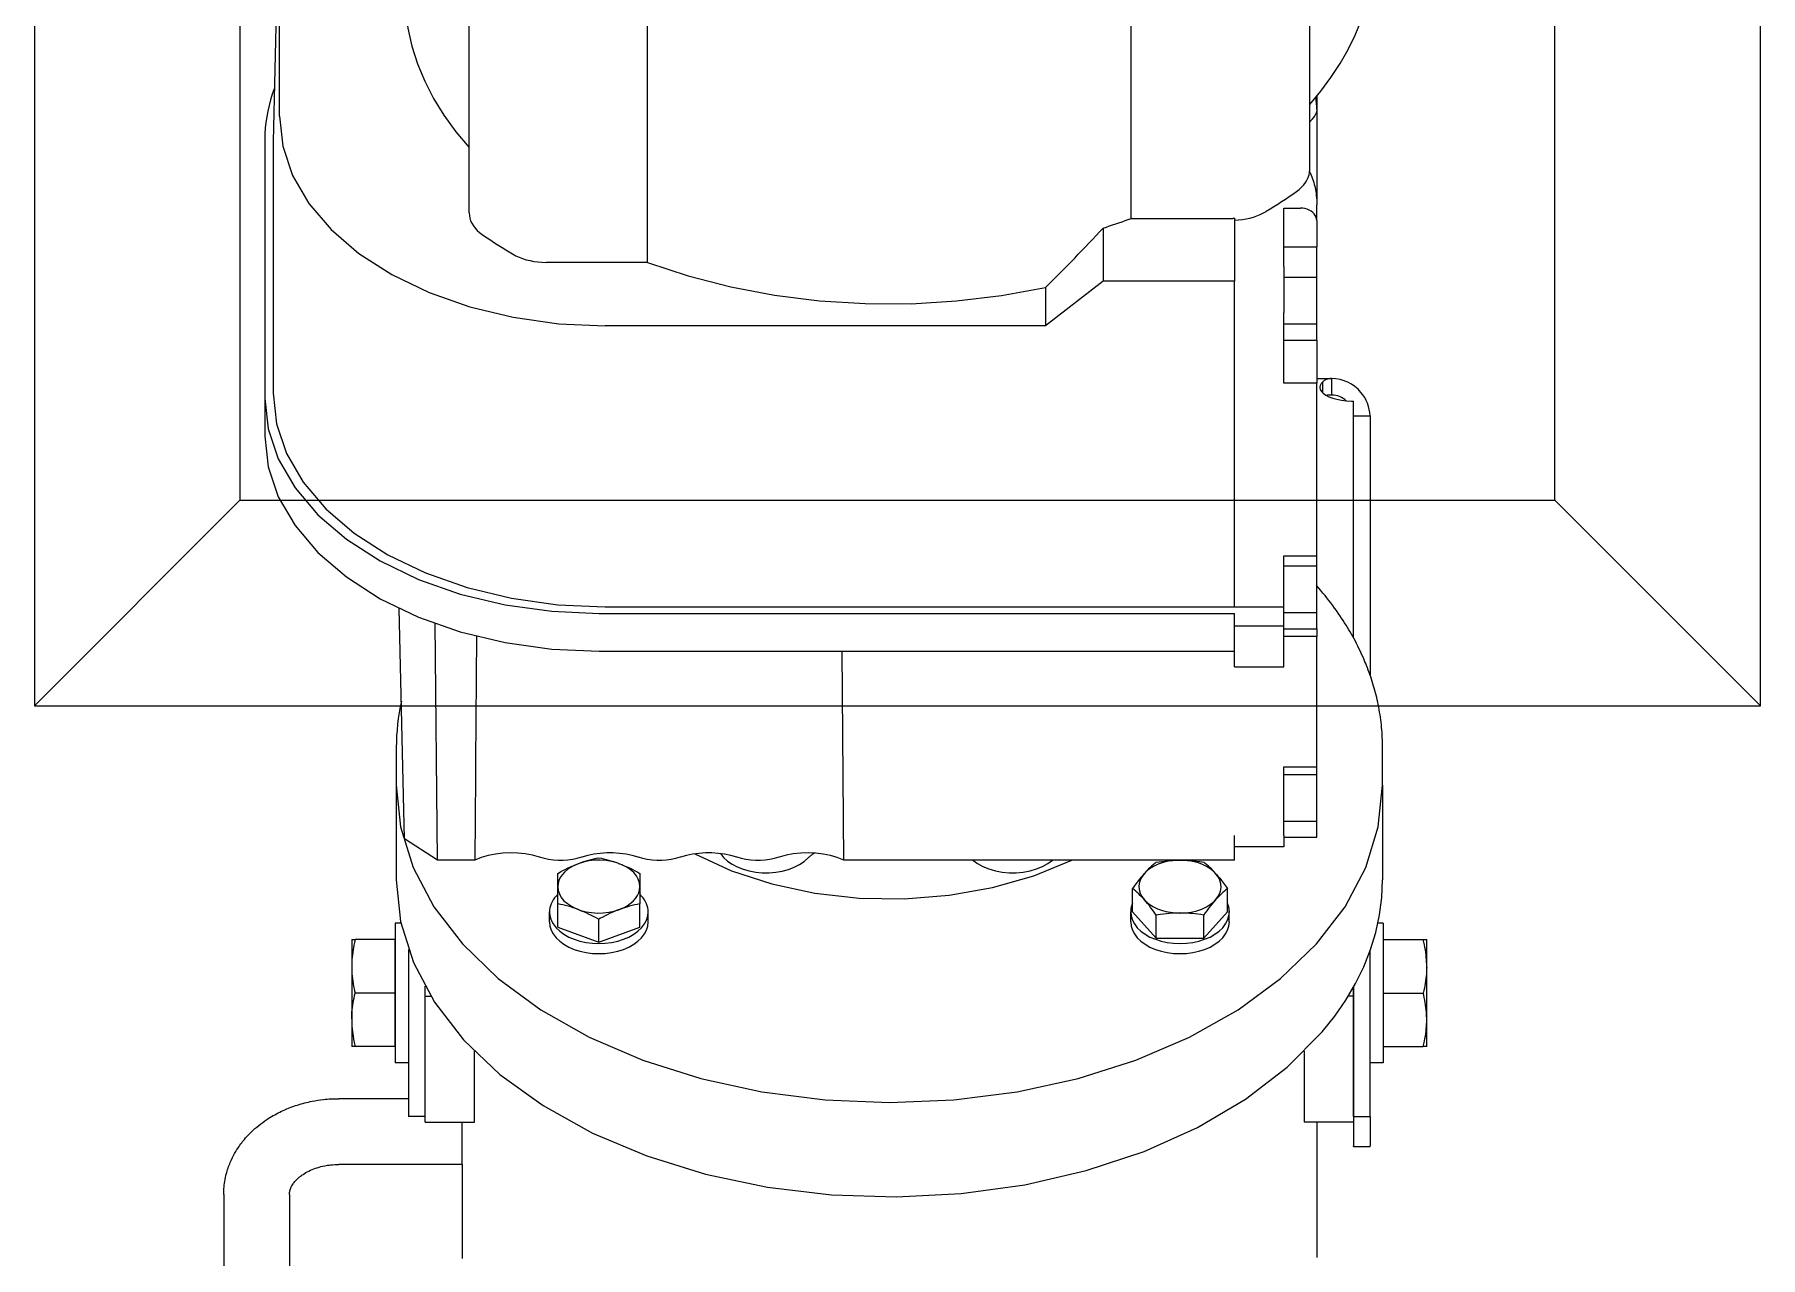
# Model space of a CAD drawing. Extents: x -3873 to 164127, y 7129 to 96529.
# Drawn here: x 61002 to 61212, y 51161.6 to 51310.4 of the extents above; entities that cross this region are included whole.
import ezdxf
from ezdxf.enums import TextEntityAlignment as Align

# ---------------------------------------------------------------- set-up
doc = ezdxf.new("R2010")
doc.units = 0
doc.layers.get('0').update_dxf_attribs({"linetype": 'CONTINUOUS'})
doc.layers.add('LAYOUT', color=90, linetype='CONTINUOUS')
doc.layers.add('POSNR', color=4, linetype='CONTINUOUS')
doc.styles.add('015_100', font='arial.ttf', dxfattribs={"height": 150})

# ---------------------------------------------------------------- blocks, each defined once
blk = doc.blocks.new('evisceration_H_L_separator_d')
at = {"ltscale": 20}
for p, q in [((73.979175, -1549.5148), (73.979175, -1381.50025)), ((81.980925, -1549.5148), (81.980925, -1381.50025)), ((-51.020825, -1558.3252), (-51.020825, -1541.8579)), ((52.980025, -1553.17385), (52.980025, -1541.7267)), ((52.980025, -1553.17385), (52.980025, -1558.3252)), ((52.980025, -1553.17385), (67.979425, -1553.17385)), ((-57.496625, -1555.35585), (-57.496625, -1555.4413)), ((-55.494675, -1555.35585), (-57.496625, -1555.35585)), ((-57.496625, -1559.021), (-57.496625, -1555.4413)), ((-55.494675, -1555.35585), (-55.494675, -1555.4413)), ((-55.494675, -1558.3252), (-55.494675, -1555.4413)), ((-57.496625, -1559.021), (-57.496625, -1579.15955)), ((-55.494675, -1559.021), (-57.496625, -1559.021)), ((-55.494675, -1558.3252), (-49.494925, -1558.3252)), ((-55.494675, -1573.63895), (-55.494675, -1558.3252)), ((-55.494675, -1559.021), (-55.494675, -1574.77115)), ((-49.494925, -1566.9403), (-49.494925, -1558.3252)), ((51.454175, -1558.3252), (51.454175, -1566.9403)), ((57.453925, -1558.3252), (51.454175, -1558.3252)), ((57.453925, -1558.3252), (57.453925, -1573.63895)), ((57.505825, -1574.8627), (57.505825, -1559.021)), ((57.505825, -1559.021), (59.504725, -1559.021)), ((59.504725, -1579.29995), (59.504725, -1559.021)), ((57.453925, -1561.1725), (57.505825, -1561.1725)), ((59.504725, -1561.1725), (67.979425, -1561.1725)), ((-59.095775, -1565.52125), (-57.496625, -1565.52125)), ((-59.095775, -1582.51955), (-59.095775, -1565.52125)), ((59.504725, -1565.52125), (61.103825, -1565.52125)), ((59.504725, -1579.29995), (59.504725, -1565.52125)), ((61.103825, -1582.51955), (61.103825, -1565.52125)), ((-64.396675, -1567.52015), (-63.978575, -1567.52015)), ((-64.396675, -1567.52015), (-64.396675, -1570.76725)), ((-59.095775, -1567.52015), (-63.978575, -1567.52015)), ((61.103825, -1567.52015), (61.103825, -1574.0204)), ((61.103825, -1567.52015), (65.986625, -1567.52015)), ((65.986625, -1567.52015), (66.404725, -1567.52015)), ((66.404725, -1570.7703), (66.404725, -1567.52015)), ((-64.396675, -1570.76725), (-64.396675, -1570.7703)), ((-64.396675, -1570.7703), (-64.396675, -1570.77335)), ((-64.396675, -1570.77335), (-64.396675, -1577.13625)), ((57.505825, -1570.01955), (57.453925, -1570.01955)), ((66.404725, -1570.9015), (66.404725, -1570.7703)), ((66.404725, -1570.90455), (66.404725, -1570.7703)), ((66.404725, -1577.26745), (66.404725, -1570.90455)), ((-59.095775, -1574.0204), (-63.978575, -1574.0204)), ((-55.494675, -1573.63895), (-54.832475, -1573.63895)), ((-55.494675, -1574.77115), (-55.494675, -1573.63895)), ((57.453925, -1573.63895), (56.791675, -1573.63895)), ((57.453925, -1573.63895), (57.453925, -1574.77115)), ((61.103825, -1574.0204), (61.103825, -1580.52065)), ((61.103825, -1574.0204), (65.986625, -1574.0204)), ((-64.396675, -1577.13625), (-64.396675, -1577.2705)), ((-64.393625, -1577.1393), (-64.396675, -1577.2705)), ((-64.396675, -1577.2705), (-64.396675, -1580.52065)), ((66.404725, -1577.2705), (66.404725, -1577.26745)), ((66.404725, -1577.27355), (66.404725, -1577.2705)), ((66.404725, -1580.52065), (66.404725, -1577.27355)), ((-63.978575, -1580.52065), (-64.396675, -1580.52065)), ((-59.095775, -1580.52065), (-63.978575, -1580.52065)), ((-37.263475, -1580.6885), (-40.150425, -1583.902)), ((-31.489575, -1580.6885), (-37.263475, -1580.6885)), ((-37.263475, -1580.6885), (-37.263475, -1583.50525)), ((-28.602575, -1583.902), (-31.489575, -1580.6885)), ((-31.489575, -1580.6885), (-31.489575, -1583.50525)), ((36.335775, -1580.19105), (31.333925, -1582.0465)), ((41.334525, -1582.0465), (36.335775, -1580.19105)), ((36.335775, -1580.19105), (36.335775, -1583.00785)), ((61.103825, -1580.52065), (65.986625, -1580.52065)), ((66.404725, -1580.52065), (65.986625, -1580.52065)), ((-59.095775, -1582.51955), (-58.454875, -1582.51955)), ((-40.376275, -1582.67825), (-40.376275, -1583.902)), ((-28.376775, -1582.67825), (-28.376775, -1583.902)), ((30.336025, -1582.67825), (30.336025, -1583.902)), ((31.333925, -1582.0465), (31.333925, -1584.8633)), ((41.334525, -1582.0465), (41.334525, -1584.8633)), ((42.335525, -1582.67825), (42.335525, -1583.902)), ((60.414125, -1582.51955), (61.103825, -1582.51955)), ((-40.150425, -1583.902), (-40.150425, -1586.7218)), ((-38.764925, -1585.42175), (-38.706975, -1585.3577)), ((-34.376525, -1583.7494), (-34.373475, -1583.7494)), ((-30.046075, -1585.35465), (-30.046075, -1585.3577)), ((-30.046075, -1585.3577), (-30.046075, -1585.36075)), ((-28.602575, -1583.902), (-28.602575, -1586.7218)), ((31.333925, -1586.96595), (31.333925, -1584.8633)), ((33.833325, -1584.18275), (33.836375, -1584.1797)), ((38.731375, -1584.1431), (38.835125, -1584.1797)), ((41.334525, -1584.8633), (41.334525, -1586.96595)), ((31.333925, -1588.5773), (31.333925, -1586.96595)), ((41.334525, -1586.96595), (41.334525, -1588.5773)), ((-59.019475, -1599.28895), (-59.019475, -1587.80215)), ((-38.706975, -1588.57425), (-38.706975, -1588.5712)), ((-38.703925, -1588.57425), (-38.706975, -1588.57425)), ((-29.988075, -1588.5071), (-30.046075, -1588.57425)), ((60.978725, -1599.292), (60.978725, -1587.8052)), ((-47.019975, -1593.1641), (-47.019975, -1591.78775)), ((-47.019975, -1591.78775), (-41.020175, -1591.78775)), ((-41.020175, -1590.19775), (6.529225, -1590.19775)), ((-41.020175, -1590.19775), (-41.020175, -1593.1641)), ((-34.373475, -1590.1825), (-34.376525, -1590.1825)), ((6.529225, -1590.19775), (6.712325, -1615.58535)), ((33.937075, -1589.78885), (33.836375, -1589.74915)), ((38.835125, -1589.74915), (38.832075, -1589.74915)), ((51.426725, -1590.19775), (55.979925, -1590.19775)), ((55.979925, -1590.19775), (59.977725, -1592.7704)), ((55.979925, -1590.19775), (56.254575, -1618.9545)), ((-51.020825, -1592.9657), (-51.020825, -1594.93715)), ((-47.019975, -1592.9657), (-51.020825, -1592.9657)), ((-47.019975, -1593.1641), (-47.019975, -1601.51675)), ((59.977725, -1592.7704), (60.621625, -1620.78555)), ((-51.020825, -1594.93715), (-51.020825, -1600.62255)), ((-47.019975, -1594.93715), (-51.020825, -1594.93715)), ((-59.019475, -1599.28895), (-59.019475, -1603.8849)), ((60.978725, -1603.8849), (60.978725, -1599.28895)), ((-51.020825, -1600.62255), (-51.020825, -1601.51675)), ((-47.019975, -1600.62255), (-51.020825, -1600.62255)), ((-47.019975, -1601.51675), (-51.020825, -1601.51675)), ((-51.020825, -1601.51675), (-51.020825, -1617.36755)), ((-57.496625, -1644.2261), (-57.496625, -1612.7289)), ((-41.020175, -1613.6902), (-47.019975, -1613.6902)), ((-47.019975, -1613.6902), (-47.019975, -1618.6676)), ((-41.020175, -1613.6902), (-41.020175, -1618.6676)), ((36.277775, -1615.58535), (-41.020175, -1615.58535)), ((-55.494675, -1617.2089), (-55.494675, -1646.02355)), ((-51.020825, -1617.36755), (-47.019975, -1617.36755)), ((-51.020825, -1618.32885), (-51.020825, -1617.36755)), ((-51.020825, -1618.32885), (-51.020825, -1620.3003)), ((-47.019975, -1618.32885), (-51.020825, -1618.32885)), ((-47.019975, -1618.6676), (-47.019975, -1621.0022)), ((-41.020175, -1618.6676), (-47.019975, -1618.6676)), ((-41.020175, -1618.6676), (-41.020175, -1620.1813)), ((-51.020825, -1620.3003), (-51.020825, -1625.98575)), ((-47.019975, -1620.3003), (-51.020825, -1620.3003)), ((-47.019975, -1621.0022), (-47.019975, -1627.21865)), ((-41.020175, -1621.0022), (-47.019975, -1621.0022)), ((36.277775, -1620.1813), (-41.020175, -1620.1813)), ((35.578925, -1620.99), (-41.020175, -1620.99)), ((-41.020175, -1620.99), (-41.020175, -1660.6171)), ((-51.020825, -1625.98575), (-51.020825, -1627.21865)), ((-47.019975, -1625.98575), (-51.020825, -1625.98575)), ((-47.019975, -1627.21865), (-51.020825, -1627.21865)), ((-51.020825, -1627.21865), (-51.020825, -1648.1964)), ((76.979075, -1644.05825), (76.979075, -1641.7633)), ((-55.494675, -1644.2261), (-57.496625, -1644.2261)), ((76.979075, -1646.3562), (76.979075, -1644.05825)), ((76.979075, -1677.80765), (76.979075, -1646.3562)), ((-52.845775, -1646.7499), (-52.845775, -1648.75185)), ((-52.845775, -1646.7499), (-52.769475, -1646.7499)), ((-51.747125, -1647.01235), (-51.747125, -1648.3551)), ((-51.020825, -1648.1964), (-47.019975, -1648.1964)), ((-51.020825, -1652.2217), (-51.020825, -1648.1964)), ((-47.019975, -1648.1964), (-47.019975, -1656.7963)), ((75.968925, -1677.19425), (75.968925, -1646.96655)), ((-52.845775, -1648.75185), (-52.769475, -1648.75185)), ((-51.020825, -1648.75185), (-52.769475, -1648.75185)), ((-51.020825, -1653.4302), (-51.020825, -1652.2217)), ((-51.020825, -1653.4302), (-51.020825, -1655.4016)), ((-47.019975, -1653.4302), (-51.020825, -1653.4302)), ((-51.020825, -1655.4016), (-51.020825, -1661.08705)), ((-47.019975, -1655.4016), (-51.020825, -1655.4016)), ((-47.019975, -1662.37795), (-47.019975, -1656.7963)), ((-25.019825, -1660.6171), (-18.019075, -1655.17885)), ((-18.019075, -1655.17885), (35.578925, -1655.17885)), ((-18.019075, -1659.84805), (-18.019075, -1655.17885)), ((-51.020825, -1661.08705), (-51.020825, -1664.798)), ((-47.019975, -1661.08705), (-51.020825, -1661.08705)), ((-41.020175, -1660.6171), (-25.019825, -1660.6171)), ((-41.020175, -1668.24955), (-41.020175, -1660.6171)), ((-25.019825, -1667.07155), (-25.019825, -1660.6171)), ((-47.019975, -1662.37795), (-47.019975, -1669.4977)), ((30.412275, -1662.8876), (42.753625, -1662.8876)), ((30.412275, -1662.8876), (30.412275, -1700.40895)), ((-47.019975, -1664.798), (-51.020825, -1664.798)), ((-51.020825, -1664.90175), (-51.020825, -1664.798)), ((-51.020825, -1667.9657), (-51.020825, -1664.90175)), ((-51.020825, -1667.9657), (-51.020825, -1669.8944)), ((-47.019975, -1669.4977), (-49.021925, -1669.4977)), ((-28.453075, -1668.24645), (-40.797425, -1668.24645)), ((-28.453075, -1668.24645), (-28.453075, -1700.40895)), ((52.113325, -1668.90565), (52.113325, -1706.427)), ((-51.020825, -1681.4728), (-51.020825, -1669.93105)), ((-50.154125, -1674.1608), (-50.154125, -1706.427)), ((75.196825, -1711.26405), (75.965875, -1677.57875)), ((-51.020825, -1683.11465), (-51.020825, -1681.50635)), ((75.199875, -1680.661), (75.199875, -1710.8887))]:
    blk.add_line(p, q, dxfattribs=at)
for points in [[(60.975675, -1587.80215), (60.456875, -1582.7179), (58.900475, -1577.72525), (56.330875, -1572.90955), (52.796925, -1568.35025), (48.365775, -1564.1327), (43.104575, -1560.3241), (37.110925, -1556.9977), (30.488575, -1554.2023), (23.353575, -1551.9928), (15.821825, -1550.412), (8.033775, -1549.47815), (0.129725, -1549.2218), (-7.762125, -1549.62465), (-15.501375, -1550.69885), (-22.959875, -1552.42005), (-29.997225, -1554.7516), (-36.497475, -1557.6691), (-42.338575, -1561.09925), (-47.428875, -1565.0055), (-51.676925, -1569.3024)], [(81.980925, -1549.5148), (81.977825, -1549.7467), (81.968675, -1549.9756), (81.956475, -1550.2045), (81.938175, -1550.43335), (81.913775, -1550.66225), (81.883225, -1550.89115), (81.849675, -1551.11695), (81.810025, -1551.34585), (81.755075, -1551.61745), (81.712325, -1551.80665), (81.663525, -1551.99585), (81.614675, -1552.182), (81.559775, -1552.3682), (81.501775, -1552.55435), (81.440725, -1552.7405), (81.376675, -1552.9236), (81.309525, -1553.1067), (81.245425, -1553.26845), (81.178275, -1553.4302), (81.108075, -1553.5889), (81.037925, -1553.7506), (80.915825, -1554.0039), (80.787675, -1554.25415), (80.653375, -1554.50135), (80.509975, -1554.7455), (80.415325, -1554.9042), (80.317675, -1555.0568), (80.216975, -1555.2124), (80.116275, -1555.36195), (80.009475, -1555.51455), (79.902675, -1555.6641), (79.789725, -1555.81055), (79.679875, -1555.954), (79.566975, -1556.09435), (79.457075, -1556.22865), (79.307575, -1556.39955), (79.158025, -1556.57045), (79.002375, -1556.73525), (78.846725, -1556.90005), (78.685025, -1557.0618), (78.523275, -1557.22045), (78.355425, -1557.3761), (78.184525, -1557.5287), (77.955625, -1557.72705), (77.720625, -1557.9224), (77.479575, -1558.10855), (77.232375, -1558.29165), (76.988225, -1558.46865), (76.737975, -1558.6365), (76.548775, -1558.7616), (76.356525, -1558.8837), (76.161175, -1558.99965), (75.962825, -1559.1156), (75.761425, -1559.22855), (75.560025, -1559.3384), (75.358575, -1559.4452), (75.151075, -1559.54895), (74.946575, -1559.6466), (74.736025, -1559.7443), (74.528525, -1559.83585), (74.314875, -1559.9274), (74.101275, -1560.01285), (73.887625, -1560.0983), (73.670975, -1560.1807), (73.454275, -1560.25695), (73.234575, -1560.33325), (73.014825, -1560.40345), (72.795125, -1560.47365), (72.572325, -1560.53775), (72.349575, -1560.59875), (72.126775, -1560.6598), (71.900925, -1560.71475), (71.675125, -1560.7666), (71.452325, -1560.81545), (71.226525, -1560.8612), (70.884725, -1560.9253), (70.536825, -1560.98025), (70.188925, -1561.02905), (69.841025, -1561.0718), (69.609075, -1561.0962), (69.377125, -1561.11755), (69.145225, -1561.1359), (68.913275, -1561.1481), (68.678275, -1561.1603), (68.446375, -1561.1664), (68.211375, -1561.1725), (67.979425, -1561.1725)], [(73.979175, -1549.5148), (73.976125, -1549.6033), (73.970025, -1549.6918), (73.960875, -1549.7803), (73.945625, -1549.8688), (73.927325, -1549.96035), (73.893725, -1550.07935), (73.854075, -1550.20145), (73.808275, -1550.3174), (73.774725, -1550.3937), (73.713675, -1550.5188), (73.677075, -1550.5829), (73.612975, -1550.69275), (73.527525, -1550.82095), (73.466475, -1550.90945), (73.399375, -1550.99795), (73.329175, -1551.0834), (73.231525, -1551.1963), (73.124675, -1551.3092), (73.011775, -1551.42215), (72.886675, -1551.53505), (72.801225, -1551.6083), (72.709675, -1551.68155), (72.618125, -1551.75785), (72.520475, -1551.83105), (72.419725, -1551.90125), (72.315975, -1551.97145), (72.154225, -1552.0752), (71.983325, -1552.1759), (71.806325, -1552.27355), (71.620175, -1552.37125), (71.427925, -1552.45975), (71.229575, -1552.54825), (71.025075, -1552.6276), (70.811475, -1552.7069), (70.597825, -1552.7771), (70.375075, -1552.84425), (70.149225, -1552.9053), (69.920375, -1552.96325), (69.688425, -1553.00905), (69.511425, -1553.0426), (69.331375, -1553.07315), (69.148275, -1553.09755), (68.965175, -1553.1189), (68.721025, -1553.1433), (68.473825, -1553.16165), (68.226625, -1553.1708), (67.979425, -1553.17385)], [(60.975675, -1599.28895), (60.462975, -1594.25355), (58.937075, -1589.3036), (56.410225, -1584.52455), (52.943425, -1579.99575), (48.579425, -1575.7965), (43.409725, -1572.00015), (37.501525, -1568.6737), (30.982975, -1565.8722), (23.939525, -1563.6383), (16.505425, -1562.0148), (8.815025, -1561.026), (0.978075, -1560.6964), (-6.852725, -1561.026), (-14.549275, -1562.0148), (-21.983325, -1563.6383), (-29.020675, -1565.8722), (-35.545325, -1568.6737), (-41.447425, -1572.00015), (-46.623225, -1575.7965), (-50.981125, -1579.99575), (-54.454025, -1584.52455), (-56.980875, -1589.2975), (-58.506775, -1594.25355), (-59.019475, -1599.28895)], [(60.975675, -1599.28895), (60.462975, -1594.25355), (58.937075, -1589.2975), (56.410225, -1584.52455), (52.943425, -1579.99575), (48.579425, -1575.7965), (43.403625, -1572.00015), (37.501525, -1568.6737), (30.976875, -1565.8722), (23.939525, -1563.6383), (16.505425, -1562.0148), (8.808925, -1561.026), (0.978075, -1560.6964), (-6.852725, -1561.026), (-14.549275, -1562.0148), (-21.983325, -1563.6383), (-29.020675, -1565.8722), (-35.545325, -1568.6737), (-41.447425, -1572.00015), (-46.623225, -1575.7965), (-50.987225, -1579.99575), (-54.454025, -1584.52455), (-56.980875, -1589.2975), (-58.506775, -1594.25355), (-59.019475, -1599.28895)], [(-63.978575, -1567.52015), (-64.057925, -1567.85585), (-64.125075, -1568.1763), (-64.183025, -1568.4845), (-64.231875, -1568.78055), (-64.274575, -1569.0674), (-64.314275, -1569.3634), (-64.344775, -1569.65335), (-64.366125, -1569.93715), (-64.381425, -1570.21485), (-64.393625, -1570.49255), (-64.396675, -1570.76725)], [(66.404725, -1570.7703), (66.401675, -1570.49255), (66.392525, -1570.2179), (66.374225, -1569.93715), (66.352825, -1569.65335), (66.322325, -1569.3634), (66.282675, -1569.0674), (66.236875, -1568.7622), (66.188075, -1568.46925), (66.130075, -1568.16715), (66.062925, -1567.84975), (65.986625, -1567.52015)], [(-64.396675, -1570.77335), (-64.393625, -1570.99), (-64.387525, -1571.2067), (-64.378375, -1571.42335), (-64.360025, -1571.698), (-64.335625, -1571.97875), (-64.302075, -1572.2626), (-64.262375, -1572.55555), (-64.216625, -1572.8577), (-64.161675, -1573.172), (-64.097575, -1573.4955), (-64.039625, -1573.75185), (-63.978575, -1574.0204)], [(-51.676925, -1569.3024), (-53.196725, -1571.2067), (-54.539475, -1573.172), (-55.723575, -1575.17395), (-56.724525, -1577.21865), (-57.542425, -1579.29995), (-58.189375, -1581.39955), (-58.653275, -1583.52355), (-58.927925, -1585.6598), (-59.019475, -1587.80215)], [(66.404725, -1570.9015), (66.398625, -1571.17005), (66.386425, -1571.4386), (66.368125, -1571.70715), (66.343675, -1571.9849), (66.310125, -1572.26565), (66.273525, -1572.5525), (66.227725, -1572.8516), (66.178875, -1573.12625), (66.123975, -1573.4131), (66.059875, -1573.7091), (65.986625, -1574.0204)], [(-64.393625, -1577.1393), (-64.387525, -1576.87075), (-64.378375, -1576.6022), (-64.356975, -1576.33365), (-64.332575, -1576.0559), (-64.302075, -1575.77515), (-64.265425, -1575.4883), (-64.216625, -1575.1892), (-64.170825, -1574.91455), (-64.112825, -1574.6277), (-64.051825, -1574.3317), (-63.978575, -1574.0204)], [(66.404725, -1577.26745), (66.401675, -1577.05385), (66.395575, -1576.8341), (66.386425, -1576.61745), (66.368125, -1576.3428), (66.343675, -1576.06205), (66.310125, -1575.7782), (66.270475, -1575.48525), (66.224675, -1575.1831), (66.169725, -1574.87185), (66.105675, -1574.5453), (66.050725, -1574.28895), (65.986625, -1574.0204)], [(-64.396675, -1577.2705), (-64.393625, -1577.54825), (-64.381425, -1577.8229), (-64.366125, -1578.10365), (-64.344775, -1578.38745), (-64.314275, -1578.6774), (-64.274575, -1578.9734), (-64.228825, -1579.28165), (-64.179975, -1579.57155), (-64.122025, -1579.87365), (-64.054875, -1580.19105), (-63.978575, -1580.52065)], [(-28.379825, -1582.6813), (-28.428625, -1582.1747), (-28.581225, -1581.6803), (-28.831475, -1581.20425), (-29.179375, -1580.7526), (-29.612725, -1580.32535), (-30.137625, -1579.9469), (-30.723575, -1579.6173), (-31.376625, -1579.33655), (-32.078525, -1579.11685), (-32.823175, -1578.95205), (-33.592225, -1578.8483), (-34.373475, -1578.82385), (-35.160825, -1578.8483), (-35.929875, -1578.95205), (-36.668375, -1579.11685), (-37.376375, -1579.33655), (-38.029475, -1579.6173), (-38.621525, -1579.9469), (-39.134225, -1580.32535), (-39.573675, -1580.7526), (-39.915475, -1581.20425), (-40.171825, -1581.6803), (-40.324375, -1582.1747), (-40.379325, -1582.6813)], [(42.335525, -1582.6813), (42.286675, -1582.1747), (42.127975, -1581.6803), (41.877775, -1581.20425), (41.529875, -1580.7526), (41.096525, -1580.32535), (40.577725, -1579.9469), (39.991775, -1579.6173), (39.332575, -1579.33655), (38.630675, -1579.11685), (37.892175, -1578.95205), (37.123125, -1578.8483), (36.335775, -1578.82385), (35.548425, -1578.8483), (34.779375, -1578.95205), (34.040825, -1579.11685), (33.338925, -1579.33655), (32.679775, -1579.6173), (32.093825, -1579.9469), (31.575025, -1580.32535), (31.141675, -1580.7526), (30.793775, -1581.20425), (30.543525, -1581.6803), (30.384825, -1582.1747), (30.336025, -1582.6813)], [(65.986625, -1580.52065), (66.065975, -1580.18495), (66.133125, -1579.8645), (66.191125, -1579.5563), (66.239925, -1579.26025), (66.282675, -1578.9734), (66.322325, -1578.6774), (66.352825, -1578.38745), (66.374225, -1578.10365), (66.392525, -1577.82595), (66.401675, -1577.54825), (66.404725, -1577.27355)], [(-28.379825, -1583.902), (-28.428625, -1583.4015), (-28.581225, -1582.901), (-28.831475, -1582.42495), (-29.179375, -1581.9733), (-29.612725, -1581.55215), (-30.137625, -1581.1737), (-30.723575, -1580.83805), (-31.376625, -1580.55725), (-32.078525, -1580.33755), (-32.823175, -1580.17885), (-33.592225, -1580.0751), (-34.373475, -1580.04455), (-35.160825, -1580.0751), (-35.929875, -1580.17885), (-36.668375, -1580.33755), (-37.376375, -1580.55725), (-38.029475, -1580.83805), (-38.621525, -1581.1737), (-39.134225, -1581.55215), (-39.573675, -1581.9733), (-39.915475, -1582.42495), (-40.171825, -1582.901), (-40.324375, -1583.4015), (-40.379325, -1583.902)], [(42.335525, -1583.902), (42.286675, -1583.4015), (42.127975, -1582.901), (41.877775, -1582.42495), (41.529875, -1581.9733), (41.096525, -1581.55215), (40.577725, -1581.1737), (39.991775, -1580.83805), (39.332575, -1580.55725), (38.630675, -1580.33755), (37.892175, -1580.17885), (37.123125, -1580.0751), (36.335775, -1580.04455), (35.548425, -1580.0751), (34.779375, -1580.17885), (34.040825, -1580.33755), (33.338925, -1580.55725), (32.679775, -1580.83805), (32.093825, -1581.1737), (31.575025, -1581.55215), (31.141675, -1581.9733), (30.793775, -1582.42495), (30.543525, -1582.901), (30.384825, -1583.4015), (30.336025, -1583.902)], [(33.836375, -1584.1797), (34.086625, -1584.0851), (34.336875, -1583.9844), (34.635925, -1583.8562), (34.938075, -1583.7189), (35.255425, -1583.56935), (35.581975, -1583.4076), (35.929875, -1583.22755), (36.128225, -1583.12075), (36.335775, -1583.00785)], [(38.731375, -1584.1431), (38.465875, -1584.03625), (38.194275, -1583.9264), (37.919625, -1583.80435), (37.635825, -1583.67615), (37.342825, -1583.5358), (37.037675, -1583.3832), (36.698925, -1583.2062), (36.335775, -1583.00785)], [(-40.379325, -1583.902), (-40.373225, -1584.02405), (-40.367125, -1584.1339), (-40.354925, -1584.256), (-40.330525, -1584.37805), (-40.306075, -1584.48795), (-40.275575, -1584.61), (-40.238925, -1584.71985), (-40.196225, -1584.84195), (-40.147375, -1584.9518)], [(-34.379575, -1583.7494), (-35.075375, -1583.7799), (-35.752875, -1583.8776), (-36.412025, -1584.02405), (-37.022375, -1584.2377), (-37.590025, -1584.50015), (-38.096625, -1584.8175), (-38.523875, -1585.1715), (-38.871775, -1585.55605), (-39.134225, -1585.9711), (-39.299025, -1586.40445), (-39.372225, -1586.8561), (-39.347825, -1587.30165), (-39.231875, -1587.7472), (-39.012125, -1588.16835), (-38.706975, -1588.5712)], [(-38.706975, -1585.3577), (-38.490275, -1585.1105), (-38.273625, -1584.85415), (-38.047775, -1584.57035), (-37.812825, -1584.26515), (-37.638875, -1584.0332), (-37.455725, -1583.7799), (-37.263475, -1583.50525)], [(-37.263475, -1583.50525), (-36.891175, -1583.5602), (-36.543275, -1583.609), (-36.207575, -1583.64565), (-35.890175, -1583.6792), (-35.572825, -1583.7067), (-35.267625, -1583.725), (-34.968575, -1583.74025), (-34.672525, -1583.74635), (-34.376525, -1583.7494)], [(-34.373475, -1583.7494), (-34.086625, -1583.74635), (-33.796675, -1583.74025), (-33.451825, -1583.725), (-33.100875, -1583.7006), (-32.737725, -1583.667), (-32.356275, -1583.62735), (-31.956475, -1583.5724), (-31.727575, -1583.5419), (-31.489575, -1583.50525)], [(-30.046075, -1585.35465), (-30.369575, -1585.04335), (-30.741875, -1584.7565), (-31.163025, -1584.50015), (-31.626875, -1584.2804), (-32.133475, -1584.0912), (-32.664475, -1583.9447), (-33.226025, -1583.84095), (-33.793625, -1583.7677), (-34.373475, -1583.7494)], [(-34.373475, -1590.1825), (-33.677675, -1590.152), (-32.994075, -1590.05435), (-32.340975, -1589.90785), (-31.724525, -1589.69425), (-31.163025, -1589.4318), (-30.662525, -1589.1144), (-30.235275, -1588.7604), (-29.881275, -1588.37585), (-29.624925, -1587.96085), (-29.454025, -1587.5275), (-29.380775, -1587.0758), (-29.405225, -1586.63025), (-29.527275, -1586.1847), (-29.740925, -1585.76355), (-30.046075, -1585.36075)], [(-31.489575, -1583.50525), (-31.245425, -1583.8501), (-31.016525, -1584.1614), (-30.802925, -1584.4452), (-30.604525, -1584.69545), (-30.415325, -1584.9274), (-30.232225, -1585.1471), (-30.046075, -1585.35465)], [(-28.599525, -1584.9518), (-28.556825, -1584.84195), (-28.514075, -1584.71985), (-28.477475, -1584.61), (-28.446975, -1584.48795), (-28.422525, -1584.37805), (-28.404225, -1584.256), (-28.392025, -1584.1339), (-28.379825, -1584.02405), (-28.379825, -1583.902)], [(24.647525, -1590.95155), (20.179775, -1588.90075), (15.284725, -1587.29555), (10.072325, -1586.1786), (4.664625, -1585.56215), (-0.822425, -1585.4767), (-6.272875, -1585.91005), (-11.558525, -1586.8561), (-16.575625, -1588.2965), (-21.202075, -1590.2008)], [(30.336025, -1583.902), (30.348225, -1584.15225), (30.384825, -1584.4025), (30.445875, -1584.6466), (30.537425, -1584.89075), (30.653375, -1585.1349), (30.787675, -1585.36685), (30.946375, -1585.59875), (31.129475, -1585.8185), (31.336975, -1586.0382)], [(33.833325, -1584.18275), (33.351125, -1584.39025), (32.899475, -1584.6283), (32.508875, -1584.90295), (32.154875, -1585.19595), (31.867975, -1585.52555), (31.636075, -1585.8673), (31.471275, -1586.22135), (31.373625, -1586.58755), (31.336975, -1586.96595)], [(41.334525, -1586.96595), (41.285725, -1586.5143), (41.139225, -1586.07485), (40.907275, -1585.6598), (40.577725, -1585.25695), (40.162675, -1584.90295), (39.680475, -1584.5734), (39.131175, -1584.2987), (38.526925, -1584.0729), (37.879925, -1583.9081), (37.208575, -1583.79825), (36.512775, -1583.7555), (35.816975, -1583.7677), (35.127275, -1583.84095), (34.461975, -1583.98745), (33.839425, -1584.18275)], [(41.334525, -1586.0382), (41.542075, -1585.8185), (41.725175, -1585.59875), (41.883875, -1585.36685), (42.018125, -1585.1349), (42.134075, -1584.89075), (42.225675, -1584.6466), (42.286675, -1584.4025), (42.323325, -1584.15225), (42.335525, -1583.902)], [(-38.706975, -1588.5712), (-38.850375, -1588.40945), (-38.996875, -1588.2416), (-39.210525, -1587.97915), (-39.433275, -1587.6984), (-39.668275, -1587.39015), (-39.915475, -1587.04835), (-40.150425, -1586.7218)], [(-29.988075, -1588.5071), (-29.801925, -1588.29345), (-29.612725, -1588.06765), (-29.420475, -1587.82655), (-29.219075, -1587.56715), (-29.008475, -1587.2864), (-28.813175, -1587.0148), (-28.602575, -1586.7218)], [(31.336975, -1586.96595), (31.385825, -1587.4176), (31.532275, -1587.85705), (31.764225, -1588.2721), (32.093825, -1588.67495), (32.508875, -1589.02895), (32.991025, -1589.35855), (33.540325, -1589.6332), (34.144575, -1589.859), (34.791575, -1590.0238), (35.462975, -1590.1337), (36.158775, -1590.1764), (36.854575, -1590.1642), (37.544275, -1590.09095), (38.209525, -1589.94445), (38.832075, -1589.74915)], [(38.838225, -1589.74915), (39.320375, -1589.54165), (39.772025, -1589.3036), (40.162675, -1589.02895), (40.516675, -1588.736), (40.803525, -1588.4064), (41.035475, -1588.0646), (41.200275, -1587.7106), (41.297925, -1587.34435), (41.334525, -1586.96595)], [(-38.706975, -1588.5773), (-38.389575, -1588.88855), (-38.011175, -1589.17545), (-37.590025, -1589.4318), (-37.120075, -1589.6515), (-36.619575, -1589.8407), (-36.088575, -1589.9872), (-35.533125, -1590.09095), (-34.959425, -1590.1642), (-34.379575, -1590.1825)], [(-9.178175, -1590.2008), (-9.751875, -1589.7797), (-10.398875, -1589.41955), (-11.125175, -1589.1144), (-11.912525, -1588.88855), (-12.736525, -1588.736), (-13.590975, -1588.65055), (-14.451575, -1588.65055), (-15.306075, -1588.736), (-16.136175, -1588.88855), (-16.917425, -1589.1144), (-17.643725, -1589.41955), (-18.296825, -1589.7797), (-18.858325, -1590.2008)], [(21.528625, -1590.98205), (21.156325, -1590.5121), (20.680225, -1590.07875), (20.118725, -1589.70035), (19.483975, -1589.36465), (18.788175, -1589.09), (18.043525, -1588.87635), (17.250075, -1588.72985), (16.444425, -1588.65055), (15.626525, -1588.65055), (14.808675, -1588.71765), (14.015225, -1588.85195), (13.264475, -1589.05335), (12.562575, -1589.3219), (11.915575, -1589.6515), (11.347975, -1590.0299), (10.865775, -1590.45715)], [(33.836375, -1589.74915), (33.537275, -1589.63625), (33.238225, -1589.51415), (32.929975, -1589.3799), (32.615675, -1589.23645), (32.289125, -1589.07775), (31.987025, -1588.9252), (31.669625, -1588.7604), (31.333925, -1588.5773)], [(41.334525, -1588.5773), (41.014125, -1588.75125), (40.708925, -1588.913), (40.422075, -1589.0564), (40.144375, -1589.19375), (39.872725, -1589.3219), (39.607225, -1589.4379), (39.347825, -1589.54775), (39.091475, -1589.6515), (38.835125, -1589.74915)], [(-34.376525, -1590.1825), (-34.666425, -1590.17945), (-34.956375, -1590.1703), (-35.298175, -1590.15505), (-35.652175, -1590.13065), (-36.015325, -1590.09705), (-36.396775, -1590.0574), (-36.796575, -1590.0055), (-37.025425, -1589.97195), (-37.263475, -1589.9353)], [(-31.489575, -1589.9353), (-31.858825, -1589.9933), (-32.209775, -1590.0391), (-32.542425, -1590.07875), (-32.862825, -1590.10925), (-33.177175, -1590.13675), (-33.485425, -1590.15505), (-33.784475, -1590.1703), (-34.080525, -1590.17945), (-34.373475, -1590.1825)], [(6.532275, -1590.2008), (7.319625, -1590.4938), (8.155825, -1590.73795), (9.034725, -1590.90885), (9.938075, -1591.0248), (10.853575, -1591.0675), (11.769125, -1591.0431), (12.672425, -1590.95155), (13.557425, -1590.79285), (14.405825, -1590.56705)], [(10.084525, -1591.0309), (10.182175, -1590.97595), (10.279875, -1590.92105), (10.377525, -1590.86), (10.462975, -1590.79895), (10.548425, -1590.7318), (10.633875, -1590.6647), (10.719325, -1590.59755), (10.792525, -1590.5304), (10.865775, -1590.45715)], [(19.551075, -1590.57315), (19.007875, -1590.42665), (18.440275, -1590.3168), (17.860425, -1590.23745), (17.274475, -1590.2008), (16.682425, -1590.2008), (16.096525, -1590.23745), (15.516675, -1590.3168), (14.955125, -1590.42665), (14.405825, -1590.57315)], [(19.551075, -1590.56705), (20.277425, -1590.76235), (21.028125, -1590.90885), (21.803275, -1591.0126), (22.584525, -1591.0614), (23.371875, -1591.0614), (24.159225, -1591.0126), (24.928275, -1590.90885), (25.679025, -1590.76235), (26.405325, -1590.56705)], [(31.550625, -1590.57315), (31.007375, -1590.42665), (30.439775, -1590.3168), (29.859925, -1590.23745), (29.273975, -1590.2008), (28.681975, -1590.2008), (28.096025, -1590.23745), (27.516175, -1590.3168), (26.954675, -1590.42665), (26.405325, -1590.57315)], [(31.550625, -1590.56705), (32.276925, -1590.76235), (33.027675, -1590.90885), (33.802825, -1591.0126), (34.584075, -1591.0614), (35.371425, -1591.0614), (36.158775, -1591.0126), (36.927825, -1590.90885), (37.678525, -1590.76235), (38.404875, -1590.56705)], [(43.556225, -1590.57315), (43.006925, -1590.42665), (42.445375, -1590.3168), (41.859425, -1590.23745), (41.273525, -1590.2008), (40.687575, -1590.2008), (40.101625, -1590.23745), (39.515675, -1590.3168), (38.954175, -1590.42665), (38.404875, -1590.57315)], [(43.556225, -1590.56705), (44.398525, -1590.79285), (45.289625, -1590.95155), (46.192925, -1591.0431), (47.108475, -1591.0675), (48.023975, -1591.0248), (48.927325, -1590.90885), (49.800125, -1590.73795), (50.636275, -1590.4938), (51.429775, -1590.2008)], [(-59.019475, -1603.8849), (-59.019475, -1604.1901), (-59.013375, -1604.4983), (-59.004225, -1604.80655), (-58.991975, -1605.1117), (-58.973675, -1605.41995), (-58.955375, -1605.72815), (-58.930975, -1606.03335), (-58.903475, -1606.3385), (-58.872975, -1606.6437), (-58.839425, -1606.9519), (-58.802775, -1607.2571), (-58.760075, -1607.56225), (-58.714275, -1607.86745), (-58.665475, -1608.1726), (-58.613575, -1608.4778), (-58.558625, -1608.78295), (-58.497625, -1609.0912), (-58.433525, -1609.39945), (-58.369425, -1609.68325), (-58.305375, -1609.964), (-58.238225, -1610.24475), (-58.164975, -1610.52555), (-58.091725, -1610.8063), (-58.015425, -1611.084), (-57.933025, -1611.36475), (-57.850625, -1611.64245), (-57.765175, -1611.92325), (-57.673625, -1612.1979), (-57.582075, -1612.4756), (-57.487475, -1612.7533), (-57.386775, -1613.02795), (-57.286075, -1613.3057), (-57.182325, -1613.5834), (-57.072425, -1613.85805), (-56.980875, -1614.09), (-56.883225, -1614.32495), (-56.785575, -1614.55385), (-56.687925, -1614.7858), (-56.556675, -1615.0757), (-56.425475, -1615.3656), (-56.288125, -1615.65555), (-56.150825, -1615.9424), (-56.007375, -1616.22925), (-55.863925, -1616.51615), (-55.714425, -1616.803), (-55.561825, -1617.0868), (-55.406175, -1617.3706), (-55.250525, -1617.65445), (-55.085725, -1617.9352), (-54.920975, -1618.21595), (-54.753125, -1618.4967), (-54.582225, -1618.77445), (-54.408275, -1619.05215), (-54.231275, -1619.32985), (-54.035925, -1619.6289), (-53.837575, -1619.92495), (-53.620925, -1620.2362), (-53.404225, -1620.5475), (-53.184525, -1620.85265), (-52.958675, -1621.15785), (-52.729775, -1621.46305), (-52.497875, -1621.7682), (-52.259825, -1622.07035), (-52.021775, -1622.3694), (-51.774575, -1622.66845), (-51.527425, -1622.9645), (-51.277175, -1623.2605), (-51.020825, -1623.5535)], [(76.979075, -1641.7633), (76.564025, -1638.04015), (75.331125, -1634.39025), (73.298625, -1630.88685), (70.515425, -1627.61535), (67.036425, -1624.62465), (62.928775, -1621.9818), (58.277875, -1619.74185), (53.187575, -1617.9535), (47.743225, -1616.64735), (42.066975, -1615.8539), (36.280825, -1615.59145)], [(75.965875, -1646.9635), (75.556975, -1643.2709), (74.330125, -1639.6515), (72.315975, -1636.1725), (69.557175, -1632.92545), (66.102625, -1629.9591), (62.025475, -1627.3346), (57.411175, -1625.11295), (52.357475, -1623.3368), (46.961975, -1622.04285), (41.328425, -1621.2555), (35.578925, -1620.98695)], [(76.979075, -1646.35315), (76.564025, -1642.63), (75.331125, -1638.9801), (73.298625, -1635.4828), (70.515425, -1632.2052), (67.036425, -1629.2145), (62.928775, -1626.57775), (58.277875, -1624.3317), (53.187575, -1622.54945), (47.743225, -1621.2433), (42.066975, -1620.44985), (36.280825, -1620.1813)], [(-55.223075, -1646.0297), (-55.253575, -1646.0297), (-55.284125, -1646.02355), (-55.314625, -1646.02355), (-55.345125, -1646.02355), (-55.375675, -1646.02355), (-55.406175, -1646.02355), (-55.430575, -1646.02355), (-55.467225, -1646.02355), (-55.491625, -1646.02355)], [(-51.396175, -1647.68375), (-51.438875, -1647.4396), (-51.579275, -1647.19545), (-51.805125, -1646.9635), (-52.116375, -1646.7438), (-52.500925, -1646.5485), (-52.952575, -1646.3837), (-53.465275, -1646.2433), (-54.026775, -1646.13345), (-54.612725, -1646.0602), (-55.223075, -1646.0297)], [(-52.769475, -1648.75185), (-52.693175, -1648.7488), (-52.616875, -1648.74575), (-52.549725, -1648.7427), (-52.485675, -1648.73355), (-52.397175, -1648.72135), (-52.314775, -1648.70605), (-52.232375, -1648.68165), (-52.149975, -1648.6542), (-52.073675, -1648.61755), (-52.000425, -1648.5779), (-51.930225, -1648.5321), (-51.866125, -1648.4772), (-51.805125, -1648.4192), (-51.747125, -1648.3551)], [(-51.744075, -1648.3551), (-51.670825, -1648.28185), (-51.609775, -1648.20865), (-51.548775, -1648.1354), (-51.506025, -1648.06215), (-51.463325, -1647.9889), (-51.438875, -1647.91565), (-51.414475, -1647.8363), (-51.402275, -1647.75695), (-51.396175, -1647.68375)], [(75.196825, -1680.661), (74.794025, -1677.03555), (73.597725, -1673.4772), (71.620175, -1670.0714), (68.910225, -1666.8854), (65.522775, -1663.974), (61.524975, -1661.40445), (56.996175, -1659.21935), (52.040125, -1657.47985), (46.742275, -1656.21035), (41.218575, -1655.4352), (35.578925, -1655.17885)], [(30.409225, -1662.8876), (25.453175, -1661.24575), (20.283525, -1659.91515), (14.942925, -1658.902), (9.474175, -1658.2184), (3.926075, -1657.8766), (-1.646425, -1657.8644), (-7.194525, -1658.194), (-12.669375, -1658.85315), (-18.022175, -1659.84805)], [(46.827725, -1663.913), (46.449275, -1663.70545), (46.046475, -1663.51625), (45.619225, -1663.35755), (45.167525, -1663.21105), (44.709775, -1663.1012), (44.227625, -1663.00355), (43.745425, -1662.9425), (43.251025, -1662.8998), (42.750575, -1662.8876)], [(50.514225, -1666.28725), (50.123625, -1666.0126), (49.720775, -1665.73795), (49.317925, -1665.4755), (48.915125, -1665.2069), (48.500075, -1664.94445), (48.085025, -1664.682), (47.669975, -1664.42565), (47.254925, -1664.1693), (46.827725, -1663.913)], [(-25.022875, -1667.0685), (-25.413525, -1667.19055), (-25.791925, -1667.31875), (-26.182575, -1667.4469), (-26.560975, -1667.5751), (-26.945475, -1667.70325), (-27.323925, -1667.83755), (-27.702325, -1667.9718), (-28.080725, -1668.1061), (-28.453075, -1668.24645)], [(52.113325, -1668.90565), (52.088925, -1668.58215), (52.027875, -1668.2648), (51.930225, -1667.9535), (51.783775, -1667.64835), (51.600675, -1667.34925), (51.380925, -1667.0624), (51.130675, -1666.78775), (50.843825, -1666.5314), (50.514225, -1666.28725)], [(-51.023875, -1667.9657), (-50.999425, -1668.17935), (-50.938425, -1668.39905), (-50.840775, -1668.6005), (-50.706475, -1668.7897), (-50.535575, -1668.9728), (-50.328075, -1669.1193), (-50.102225, -1669.25355), (-49.851975, -1669.3573), (-49.583425, -1669.43665), (-49.302675, -1669.4855), (-49.021925, -1669.4977)], [(-41.026325, -1668.02065), (-41.490175, -1668.05115), (-41.960125, -1668.1061), (-42.417925, -1668.17935), (-42.869575, -1668.277), (-43.309025, -1668.39905), (-43.724075, -1668.54555), (-44.126875, -1668.71035), (-44.517525, -1668.89955), (-44.871525, -1669.09485)], [(-40.794375, -1668.2526), (-40.818775, -1668.2526), (-40.843175, -1668.2526), (-40.873725, -1668.2526), (-40.898125, -1668.2526), (-40.922525, -1668.2526), (-40.946975, -1668.2526), (-40.971375, -1668.2526), (-41.001875, -1668.2526), (-41.026325, -1668.2526)], [(-50.144975, -1673.92885), (-50.242625, -1673.72135), (-50.337225, -1673.50465), (-50.422675, -1673.28495), (-50.505075, -1673.06215), (-50.581375, -1672.8363), (-50.648475, -1672.60745), (-50.712575, -1672.3755), (-50.761425, -1672.17105), (-50.807175, -1671.96655), (-50.849925, -1671.7621), (-50.886525, -1671.5546), (-50.926225, -1671.2799), (-50.959775, -1671.0083), (-50.987225, -1670.7367), (-51.005525, -1670.46205), (-51.014725, -1670.1935), (-51.020825, -1669.9219), (-51.020825, -1669.8944)], [(-48.558025, -1671.51795), (-48.881525, -1671.7682), (-49.168375, -1672.03065), (-49.424725, -1672.3053), (-49.644475, -1672.5983), (-49.827575, -1672.90345), (-49.974075, -1673.20865), (-50.071725, -1673.526), (-50.132725, -1673.8434), (-50.157175, -1674.1608)], [(59.974675, -1695.77335), (59.877025, -1693.56995), (59.584075, -1691.3788), (59.083575, -1689.19985), (58.399975, -1687.0453), (57.508875, -1684.91515), (56.434625, -1682.82775), (55.177325, -1680.777), (53.736875, -1678.78725), (52.113325, -1676.84635)], [(75.819425, -1684.01185), (76.063525, -1683.34045), (76.271075, -1682.65685), (76.460275, -1681.9672), (76.618975, -1681.2775), (76.747125, -1680.5878), (76.844775, -1679.8981), (76.918025, -1679.2023), (76.966875, -1678.5065), (76.979075, -1677.8107)], [(75.965875, -1677.57875), (75.965875, -1677.5299), (75.965875, -1677.4933), (75.965875, -1677.44445), (75.965875, -1677.40785), (75.965875, -1677.36515), (75.965875, -1677.3224), (75.965875, -1677.2797), (75.965875, -1677.23695), (75.965875, -1677.19425)], [(-51.020825, -1681.4728), (-51.017775, -1681.3965), (-51.011675, -1681.3385), (-50.999425, -1681.25305), (-50.981125, -1681.17065), (-50.953675, -1681.08825), (-50.923175, -1681.0028), (-50.883475, -1680.91735), (-50.834675, -1680.8197), (-50.776675, -1680.72205), (-50.709525, -1680.62135), (-50.636275, -1680.52065), (-50.553875, -1680.4169), (-50.465375, -1680.3131), (-50.392125, -1680.23075), (-50.318925, -1680.14835), (-50.154125, -1679.98355)], [(-50.157175, -1682.09535), (-51.512125, -1683.7189), (-52.738925, -1685.37295), (-53.849775, -1687.0636), (-54.832475, -1688.7848), (-55.686925, -1690.5304), (-56.407175, -1692.30045), (-56.999225, -1694.08875), (-57.456975, -1695.8893), (-57.780475, -1697.70815)]]:
    blk.add_lwpolyline(points, dxfattribs=at)
for centre, radius, start, end in [((-47.416675, -1577.57875), 11.680499, 308.482836, 317.799177), ((-21.311925, -1577.55435), 11.713638, 221.794051, 231.506683), ((28.639225, -1570.0531), 15.051356, 280.3141, 290.184143), ((44.029225, -1570.05615), 15.050028, 249.807743, 259.686231), ((-29.972825, -1580.76785), 11.713766, 221.794174, 231.506635), ((-38.780225, -1580.76785), 11.714314, 308.493532, 318.213417), ((39.042675, -1575.56155), 15.115915, 250.251232, 259.674), ((33.641075, -1575.6256), 15.051211, 280.314059, 290.184264), ((-84260.023475, -998.23305), 84313.521728, 359.57922900002, 359.59772499996), ((34.696975, -1603.8666), 26.281702, 347.567699, 359.964868), ((-52.873225, -1644.08875), 4.624342, 181.695947, 220.35463), ((-52.793875, -1644.01855), 2.733135, 228.488921, 268.887857), ((-52.796925, -1644.02465), 4.725348, 220.350949, 269.391994), ((-52.711475, -1643.808), 2.943775, 268.910054, 280.270538), ((132.511925, -1812.76245), 214.575504, 134.550614, 137.236449), ((-11.878975, -1723.37955), 63.519052, 121.292042, 125.270942), ((-40.812675, -1681.47585), 10.208145, 179.973032, 188.46127)]:
    blk.add_arc(centre, radius, start, end, dxfattribs=at)
at = {"layer": 'POSNR', "color": 4, "linetype": 'Continuous', "style": '015_100', "flags": 8}
blk.add_attdef('C01.25', text='', height=100, rotation=90, dxfattribs=at).set_placement((-459.697018, -334.484529), align=Align.MIDDLE)
blk = doc.blocks.new('evisceration_gibletpump_c')
at = {"ltscale": 20}
for p, q in [((250, 105), (-250, 105)), ((250, 105), (225, 80)), ((250, -105), (250, 105)), ((225, 80), (-225, 80)), ((225, -80), (225, 80)), ((-225, -80), (225, -80)), ((225, -80), (250, -105)), ((-250, -105), (250, -105))]:
    blk.add_line(p, q, dxfattribs=at)
at = {"layer": 'POSNR', "color": 4, "linetype": 'Continuous', "style": '015_100', "flags": 8}
blk.add_attdef('C01.27', text='', height=100, dxfattribs=at).set_placement((-763.84, 313.05), align=Align.MIDDLE)

msp = doc.modelspace()

# ---------------------------------------------------------------- block references
at = {"layer": 'LAYOUT', "color": 2, "ltscale": 20}
for name, p, rotation in [('evisceration_gibletpump_c', (61106.99, 51478.73), 270), ('evisceration_H_L_separator_d', (61106.99, 49619.77), 180)]:
    msp.add_blockref(name, p, dxfattribs=dict(at, rotation=rotation))

doc.saveas('drawing.dxf')
